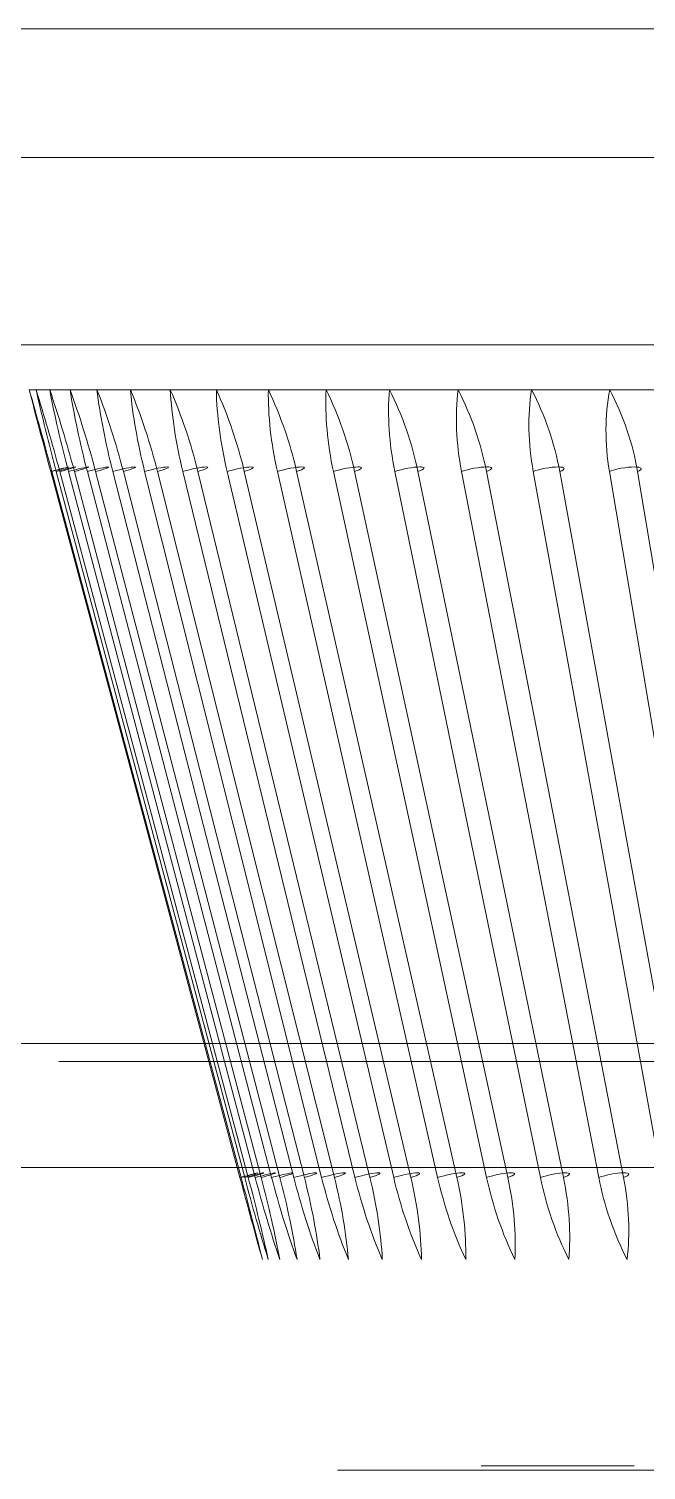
# Model space of a CAD drawing. Header units: inches. Extents: x 3268 to 7018, y 976 to 6708.
# Drawn here: x 5678.373 to 5678.716, y 3497.619 to 3498.419 of the extents above; entities that cross this region are included whole.
import ezdxf

# ---------------------------------------------------------------- set-up
doc = ezdxf.new("R2010")
doc.units = ezdxf.units.IN
doc.header["$MEASUREMENT"] = 0
doc.layers.add('G-IMPT', color=8, linetype='Continuous', lineweight=9)
doc.layers.add('Q-SPCQ', color=91, linetype='Continuous', lineweight=9)

# ---------------------------------------------------------------- blocks, each defined once
blk = doc.blocks.new('Main Locker for Revit - LKR-1_10_autocad_dwg_PRT-007-1-1-9311825-Overall Retail Plan Opt 2')
at = {"layer": 'G-IMPT', "color": 133}
blk.add_line((19.43056, -6.77175), (14.00791, -6.77175), dxfattribs=at)
blk = doc.blocks.new('Main Locker for Revit - LKR-1_10_autocad_dwg_PRT-007-1-1_DEFAULT-9311827-Overall Retail Plan Opt 2')
blk.add_blockref('Main Locker for Revit - LKR-1_10_autocad_dwg_PRT-007-1-1-9311825-Overall Retail Plan Opt 2', (0, 0))
blk = doc.blocks.new('Main Locker for Revit - LKR-1_10_autocad_dwg_ASY-003-9311829-Overall Retail Plan Opt 2')
blk.add_blockref('Main Locker for Revit - LKR-1_10_autocad_dwg_PRT-007-1-1_DEFAULT-9311827-Overall Retail Plan Opt 2', (0, 0))
blk = doc.blocks.new('Main Locker for Revit - LKR-1_10_autocad_dwg_PRT-004-1-9311836-Overall Retail Plan Opt 2')
at = {"layer": 'G-IMPT', "color": 133}
for p, q in [((-1.84127, -6.59634), (35.40473, -6.59634)), ((-1.84127, -6.66775), (35.40473, -6.66775)), ((35.40473, -6.66775), (-1.84127, -6.66775))]:
    blk.add_line(p, q, dxfattribs=at)
blk = doc.blocks.new('Main Locker for Revit - LKR-1_10_autocad_dwg_PRT-004-1$1$ATF-9311840-Overall Retail Plan Opt 2')
blk.add_blockref('Main Locker for Revit - LKR-1_10_autocad_dwg_PRT-004-1-9311836-Overall Retail Plan Opt 2', (0, 0))
blk = doc.blocks.new('Main Locker for Revit - LKR-1_10_autocad_dwg_PRT-012-1-1-V34-Overall Retail Plan Opt 2')
at = {"layer": 'G-IMPT', "color": 133}
for p, q in [((16.13083, -7.22863), (16.61773, -7.22863)), ((16.59907, -7.22863), (16.13083, -7.22863)), ((16.13083, -7.22863), (16.59907, -7.22863)), ((16.13949, -7.22863), (16.61706, -7.22863)), ((16.61706, -7.22863), (16.13949, -7.22863))]:
    blk.add_line(p, q, dxfattribs=at)
blk = doc.blocks.new('Main Locker for Revit - LKR-1_10_autocad_dwg_PRT-012-1-1_DEFAULT-V35-Overall Retail Plan Opt 2')
blk.add_blockref('Main Locker for Revit - LKR-1_10_autocad_dwg_PRT-012-1-1-V34-Overall Retail Plan Opt 2', (0, 0))
blk = doc.blocks.new('Main Locker for Revit - LKR-1_10_autocad_dwg_PRT-012-1-2-V36-Overall Retail Plan Opt 2')
at = {"layer": 'G-IMPT', "color": 133}
for p, q in [((16.13083, -7.22875), (16.61723, -7.22875)), ((16.13083, -7.22875), (16.61656, -7.22875)), ((16.61656, -7.22875), (16.13083, -7.22875)), ((16.59857, -7.22875), (16.13083, -7.22875)), ((16.13083, -7.22875), (16.59857, -7.22875)), ((16.61723, -7.22875), (16.17652, -7.22875)), ((16.17652, -7.22875), (16.61723, -7.22875))]:
    blk.add_line(p, q, dxfattribs=at)
blk = doc.blocks.new('Main Locker for Revit - LKR-1_10_autocad_dwg_PRT-012-1-2$1$ATF-V38-Overall Retail Plan Opt 2')
blk.add_blockref('Main Locker for Revit - LKR-1_10_autocad_dwg_PRT-012-1-2-V36-Overall Retail Plan Opt 2', (0, 0))
blk = doc.blocks.new('Main Locker for Revit - LKR-1_10_autocad_dwg_PRT-012-1-3-9311879-Overall Retail Plan Opt 2')
at = {"layer": 'G-IMPT', "color": 133}
for p, q in [((16.13083, -7.22875), (16.61723, -7.22875)), ((16.13083, -7.22875), (16.61656, -7.22875)), ((16.61656, -7.22875), (16.13083, -7.22875)), ((16.59857, -7.22875), (16.13083, -7.22875)), ((16.13083, -7.22875), (16.59857, -7.22875)), ((16.61723, -7.22875), (16.17652, -7.22875)), ((16.17652, -7.22875), (16.61723, -7.22875))]:
    blk.add_line(p, q, dxfattribs=at)
blk = doc.blocks.new('Main Locker for Revit - LKR-1_10_autocad_dwg_PRT-012-1-3_DEFAULT-9311880-Overall Retail Plan Opt 2')
blk.add_blockref('Main Locker for Revit - LKR-1_10_autocad_dwg_PRT-012-1-3-9311879-Overall Retail Plan Opt 2', (0, 0))
blk = doc.blocks.new('Main Locker for Revit - LKR-1_10_autocad_dwg_7803S-BLK_7803S-BLK-9311896-Overall Retail Plan Opt 2')
at = {"layer": 'G-IMPT', "color": 133}
for p, q in [((15.85849, -6.79675), (15.85471, -6.79675)), ((15.85471, -6.79675), (15.85471, -6.79675)), ((15.85471, -6.79675), (15.85849, -6.79675)), ((15.86603, -6.79675), (15.85849, -6.79675)), ((15.85849, -6.79675), (15.86603, -6.79675)), ((15.87731, -6.79675), (15.86603, -6.79675)), ((15.86603, -6.79675), (15.87731, -6.79675)), ((15.89226, -6.79675), (15.87731, -6.79675)), ((15.87731, -6.79675), (15.89226, -6.79675)), ((15.91084, -6.79675), (15.89226, -6.79675)), ((15.89226, -6.79675), (15.91084, -6.79675)), ((15.93294, -6.79675), (15.91084, -6.79675)), ((15.91084, -6.79675), (15.93294, -6.79675)), ((15.95849, -6.79675), (15.93294, -6.79675)), ((15.93294, -6.79675), (15.95849, -6.79675)), ((15.98736, -6.79675), (15.95849, -6.79675)), ((15.95849, -6.79675), (15.98736, -6.79675)), ((16.01944, -6.79675), (15.98736, -6.79675)), ((15.98736, -6.79675), (16.01944, -6.79675)), ((16.05457, -6.79675), (16.01944, -6.79675)), ((16.01944, -6.79675), (16.05457, -6.79675)), ((16.09261, -6.79675), (16.05457, -6.79675)), ((16.05457, -6.79675), (16.09261, -6.79675)), ((16.13339, -6.79675), (16.09261, -6.79675)), ((16.09261, -6.79675), (16.13339, -6.79675)), ((16.17673, -6.79675), (16.13339, -6.79675)), ((16.13339, -6.79675), (16.17673, -6.79675)), ((16.22244, -6.79675), (16.17673, -6.79675)), ((16.17673, -6.79675), (16.22244, -6.79675)), ((16.10543, -7.39425), (16.11665, -7.39425)), ((16.12146, -7.39425), (16.11024, -7.39425)), ((16.12466, -7.39425), (16.132, -7.39425)), ((16.14389, -7.39425), (16.12466, -7.39425)), ((16.132, -7.39425), (16.15511, -7.39425)), ((16.15511, -7.39425), (16.14389, -7.39425)), ((16.71923, -7.39675), (16.0257, -7.39675)), ((16.0257, -7.39675), (16.71923, -7.39675)), ((16.10543, -7.39675), (16.11665, -7.39675)), ((16.12146, -7.39675), (16.11024, -7.39675)), ((16.14389, -7.39675), (16.12466, -7.39675)), ((16.12466, -7.39675), (16.132, -7.39675)), ((16.132, -7.39675), (16.15511, -7.39675)), ((16.15511, -7.39675), (16.14389, -7.39675))]:
    blk.add_line(p, q, dxfattribs=at)
at = {"layer": 'G-IMPT', "color": 133, "flags": 128}
for points in [[(15.9716, -7.23422), (15.9191, -7.03821), (15.86661, -6.8422)], [(15.86661, -6.8422), (15.9191, -7.03821), (15.9716, -7.23422)], [(15.97226, -7.23422), (15.91977, -7.03821), (15.86727, -6.8422)], [(15.86727, -6.8422), (15.91977, -7.03821), (15.97226, -7.23422)], [(15.97421, -7.23422), (15.92194, -7.03821), (15.86968, -6.8422)], [(15.86968, -6.8422), (15.92194, -7.03821), (15.97421, -7.23422)], [(15.97619, -7.23422), (15.92392, -7.03821), (15.87166, -6.8422)], [(15.87166, -6.8422), (15.92392, -7.03821), (15.97619, -7.23422)], [(15.98008, -7.23422), (15.92827, -7.03821), (15.87646, -6.8422)], [(15.87646, -6.8422), (15.92827, -7.03821), (15.98008, -7.23422)], [(15.98337, -7.23422), (15.93156, -7.03821), (15.87975, -6.8422)], [(15.87975, -6.8422), (15.93156, -7.03821), (15.98337, -7.23422)], [(15.98917, -7.23422), (15.93805, -7.03821), (15.88692, -6.8422)], [(15.88692, -6.8422), (15.93805, -7.03821), (15.98917, -7.23422)], [(15.99376, -7.23422), (15.94264, -7.03821), (15.89151, -6.8422)], [(15.89151, -6.8422), (15.94264, -7.03821), (15.99376, -7.23422)], [(16.00146, -7.23422), (15.95125, -7.03821), (15.90103, -6.8422)], [(15.90103, -6.8422), (15.95125, -7.03821), (16.00146, -7.23422)], [(16.00733, -7.23422), (15.95711, -7.03821), (15.9069, -6.8422)], [(15.9069, -6.8422), (15.95711, -7.03821), (16.00733, -7.23422)], [(16.01689, -7.23422), (15.9678, -7.03821), (15.91872, -6.8422)], [(15.91872, -6.8422), (15.9678, -7.03821), (16.01689, -7.23422)], [(16.02401, -7.23422), (15.97492, -7.03821), (15.92583, -6.8422)], [(15.92583, -6.8422), (15.97492, -7.03821), (16.02401, -7.23422)], [(16.03539, -7.23422), (15.98765, -7.03821), (15.9399, -6.8422)], [(15.9399, -6.8422), (15.98765, -7.03821), (16.03539, -7.23422)], [(16.04373, -7.23422), (15.99598, -7.03821), (15.94824, -6.8422)], [(15.94824, -6.8422), (15.99598, -7.03821), (16.04373, -7.23422)], [(16.05688, -7.23422), (16.01069, -7.03821), (15.96449, -6.8422)], [(15.96449, -6.8422), (16.01069, -7.03821), (16.05688, -7.23422)], [(16.0664, -7.23422), (16.02021, -7.03821), (15.97401, -6.8422)], [(15.97401, -6.8422), (16.02021, -7.03821), (16.0664, -7.23422)], [(16.08127, -7.23422), (16.03683, -7.03821), (15.99239, -6.8422)], [(15.99239, -6.8422), (16.03683, -7.03821), (16.08127, -7.23422)], [(16.09193, -7.23422), (16.04749, -7.03821), (16.00305, -6.8422)], [(16.00305, -6.8422), (16.04749, -7.03821), (16.09193, -7.23422)], [(16.10845, -7.23422), (16.06595, -7.03821), (16.02346, -6.8422)], [(16.02346, -6.8422), (16.06595, -7.03821), (16.10845, -7.23422)], [(16.1202, -7.23422), (16.07771, -7.03821), (16.03521, -6.8422)], [(16.03521, -6.8422), (16.07771, -7.03821), (16.1202, -7.23422)], [(16.13829, -7.23422), (16.09793, -7.03821), (16.05757, -6.8422)], [(16.05757, -6.8422), (16.09793, -7.03821), (16.13829, -7.23422)], [(16.15109, -7.23422), (16.11073, -7.03821), (16.07037, -6.8422)], [(16.07037, -6.8422), (16.11073, -7.03821), (16.15109, -7.23422)], [(16.17068, -7.23422), (16.13263, -7.03821), (16.09458, -6.8422)], [(16.09458, -6.8422), (16.13263, -7.03821), (16.17068, -7.23422)], [(16.18447, -7.23422), (16.14642, -7.03821), (16.10837, -6.8422)], [(16.10837, -6.8422), (16.14642, -7.03821), (16.18447, -7.23422)], [(16.20547, -7.23422), (16.16989, -7.03821), (16.13432, -6.8422)], [(16.13432, -6.8422), (16.16989, -7.03821), (16.20547, -7.23422)], [(16.22018, -7.23422), (16.18461, -7.03821), (16.14903, -6.8422)], [(16.14903, -6.8422), (16.18461, -7.03821), (16.22018, -7.23422)], [(16.2425, -7.23422), (16.20956, -7.03821), (16.17661, -6.8422)], [(16.17661, -6.8422), (16.20956, -7.03821), (16.2425, -7.23422)], [(16.25808, -7.23422), (16.22513, -7.03821), (16.19219, -6.8422)], [(16.19219, -6.8422), (16.22513, -7.03821), (16.25808, -7.23422)], [(16.14712, -7.39675), (16.11892, -7.39675), (16.10543, -7.39675)], [(16.11024, -7.39675), (16.12287, -7.39675), (16.14745, -7.39675)], [(16.11665, -7.39675), (16.12029, -7.39675), (16.12644, -7.39675)], [(16.1476, -7.39675), (16.13125, -7.39675), (16.12146, -7.39675)], [(16.12644, -7.39675), (16.13628, -7.39675), (16.14732, -7.39675)], [(16.17915, -7.39675), (16.16554, -7.39675), (16.14069, -7.39675)], [(16.14069, -7.39675), (16.16061, -7.39675), (16.17274, -7.39675)], [(16.19037, -7.39675), (16.1773, -7.39675), (16.14712, -7.39675)], [(16.14732, -7.39675), (16.16878, -7.39675), (16.17915, -7.39675)], [(16.14745, -7.39675), (16.17239, -7.39675), (16.18396, -7.39675)], [(16.17274, -7.39675), (16.16414, -7.39675), (16.1476, -7.39675)], [(16.18396, -7.39675), (16.18014, -7.39675), (16.16936, -7.39675)], [(16.16936, -7.39675), (16.17682, -7.39675), (16.18291, -7.39675)], [(16.18291, -7.39675), (16.1885, -7.39675), (16.19037, -7.39675)]]:
    blk.add_lwpolyline(points, dxfattribs=at)
at = {"layer": 'G-IMPT', "color": 133}
for centre, major_axis, ratio, start_param, end_param in [((15.86688, -6.84221), (0.00966, 0.00259), 0.008557, 0.031943, 1.597077), ((15.86688, -6.84221), (0.00966, 0.00259), 0.008557, 0.031943, 1.597077), ((15.86688, -6.84221), (0.00966, 0.00259), 0.008557, 4.749996, 6.283185), ((15.86688, -6.84221), (0.00966, 0.00259), 0.008557, 4.749996, 6.283185), ((15.87061, -6.84221), (0.00966, 0.00258), 0.025635, 0.095849, 1.660982), ((15.87061, -6.84221), (0.00966, 0.00258), 0.025635, 0.095849, 1.660982), ((15.87061, -6.84221), (0.00966, 0.00258), 0.025635, 4.813901, 6.283185), ((15.87061, -6.84221), (0.00966, 0.00258), 0.025635, 4.813901, 6.283185), ((15.87805, -6.84221), (0.00967, 0.00256), 0.0426, 0.15981, 1.724943), ((15.87805, -6.84221), (0.00967, 0.00256), 0.0426, 0.15981, 1.724943), ((15.87805, -6.84221), (0.00967, 0.00256), 0.0426, 4.877862, 6.283185), ((15.87805, -6.84221), (0.00967, 0.00256), 0.0426, 4.877862, 6.283185), ((15.88917, -6.84221), (0.00968, 0.00252), 0.059379, 0.223863, 1.788996), ((15.88917, -6.84221), (0.00968, 0.00252), 0.059379, 0.223863, 1.788996), ((15.88917, -6.84221), (0.00968, 0.00252), 0.059379, 4.941915, 6.283185), ((15.88917, -6.84221), (0.00968, 0.00252), 0.059379, 4.941915, 6.283185), ((15.90391, -6.84221), (0.00969, 0.00248), 0.075899, 0.288044, 1.853177), ((15.90391, -6.84221), (0.00969, 0.00248), 0.075899, 0.288044, 1.853177), ((15.90391, -6.84221), (0.00969, 0.00248), 0.075899, 5.006096, 6.571229), ((15.90391, -6.84221), (0.00969, 0.00248), 0.075899, 5.006096, 6.571229), ((15.92222, -6.84221), (0.0097, 0.00243), 0.092086, 0.352385, 1.917518), ((15.92222, -6.84221), (0.0097, 0.00243), 0.092086, 0.352385, 1.917518), ((15.92222, -6.84221), (0.0097, 0.00243), 0.092086, 5.070437, 6.63557), ((15.92222, -6.84221), (0.0097, 0.00243), 0.092086, 5.070437, 6.63557), ((15.94402, -6.84221), (0.00972, 0.00237), 0.107871, 0.416917, 1.98205), ((15.94402, -6.84221), (0.00972, 0.00237), 0.107871, 0.416917, 1.98205), ((15.94402, -6.84221), (0.00972, 0.00237), 0.107871, 5.134969, 6.700102), ((15.94402, -6.84221), (0.00972, 0.00237), 0.107871, 5.134969, 6.700102), ((15.9692, -6.84221), (0.00973, 0.00229), 0.123184, 0.481668, 2.046801), ((15.9692, -6.84221), (0.00973, 0.00229), 0.123184, 0.481668, 2.046801), ((15.9692, -6.84221), (0.00973, 0.00229), 0.123184, 5.19972, 6.764853), ((15.9692, -6.84221), (0.00973, 0.00229), 0.123184, 5.19972, 6.764853), ((15.99767, -6.84221), (0.00975, 0.00221), 0.137959, 0.546663, 2.111797), ((15.99767, -6.84221), (0.00975, 0.00221), 0.137959, 0.546663, 2.111797), ((15.99767, -6.84221), (0.00975, 0.00221), 0.137959, 5.264716, 6.829849), ((15.99767, -6.84221), (0.00975, 0.00221), 0.137959, 5.264716, 6.829849), ((16.02929, -6.84221), (0.00977, 0.00212), 0.15213, 0.611924, 2.177057), ((16.02929, -6.84221), (0.00977, 0.00212), 0.15213, 0.611924, 2.177057), ((16.02929, -6.84221), (0.00977, 0.00212), 0.15213, 5.329976, 6.112542), ((16.02929, -6.84221), (0.00977, 0.00212), 0.15213, 5.329976, 6.112542), ((16.02929, -6.84221), (0.00977, 0.00212), 0.15213, 0, 0.611924), ((16.02929, -6.84221), (0.00977, 0.00212), 0.15213, 0, 0.611924), ((16.06393, -6.84221), (0.00979, 0.00202), 0.165636, 0.677466, 2.242599), ((16.06393, -6.84221), (0.00979, 0.00202), 0.165636, 0.677466, 2.242599), ((16.06393, -6.84221), (0.00979, 0.00202), 0.165636, 5.395518, 6.178084), ((16.06393, -6.84221), (0.00979, 0.00202), 0.165636, 5.395518, 6.178084), ((16.06393, -6.84221), (0.00979, 0.00202), 0.165636, 0, 0.677466), ((16.06393, -6.84221), (0.00979, 0.00202), 0.165636, 0, 0.677466), ((16.10143, -6.84221), (0.00982, 0.00191), 0.178418, 0.743302, 2.308435), ((16.10143, -6.84221), (0.00982, 0.00191), 0.178418, 0.743302, 2.308435), ((16.10143, -6.84221), (0.00982, 0.00191), 0.178418, 5.461354, 6.24392), ((16.10143, -6.84221), (0.00982, 0.00191), 0.178418, 5.461354, 6.24392), ((16.10143, -6.84221), (0.00982, 0.00191), 0.178418, 0, 0.743302), ((16.10143, -6.84221), (0.00982, 0.00191), 0.178418, 0, 0.743302), ((16.14164, -6.84221), (0.00984, 0.00179), 0.190419, 0.809439, 2.374572), ((16.14164, -6.84221), (0.00984, 0.00179), 0.190419, 0.809439, 2.374572), ((16.14164, -6.84221), (0.00984, 0.00179), 0.190419, 0.026872, 0.809439), ((16.14164, -6.84221), (0.00984, 0.00179), 0.190419, 0.026872, 0.809439), ((16.14164, -6.84221), (0.00984, 0.00179), 0.190419, 5.527491, 6.283185), ((16.14164, -6.84221), (0.00984, 0.00179), 0.190419, 5.527491, 6.283185), ((16.18437, -6.84221), (0.00986, 0.00166), 0.201588, 0.875879, 2.441012), ((16.18437, -6.84221), (0.00986, 0.00166), 0.201588, 0.875879, 2.441012), ((16.18437, -6.84221), (0.00986, 0.00166), 0.201588, 0.093312, 0.875879), ((16.18437, -6.84221), (0.00986, 0.00166), 0.201588, 0.093312, 0.875879), ((16.18437, -6.84221), (0.00986, 0.00166), 0.201588, 5.593931, 6.283185), ((16.18437, -6.84221), (0.00986, 0.00166), 0.201588, 5.593931, 6.283185), ((15.97187, -7.23424), (0.00966, 0.00259), 0.008557, 0.031943, 1.596281), ((15.97187, -7.23424), (0.00966, 0.00259), 0.008557, 0.031943, 1.596281), ((15.97187, -7.23424), (0.00966, 0.00259), 0.008557, 4.750791, 6.283185), ((15.97187, -7.23424), (0.00966, 0.00259), 0.008557, 4.750791, 6.283185), ((15.97514, -7.23424), (0.00966, 0.00258), 0.025635, 0.095849, 1.660186), ((15.97514, -7.23424), (0.00966, 0.00258), 0.025635, 0.095849, 1.660186), ((15.97514, -7.23424), (0.00966, 0.00258), 0.025635, 4.814696, 6.283185), ((15.97514, -7.23424), (0.00966, 0.00258), 0.025635, 4.814696, 6.283185), ((15.98166, -7.23424), (0.00967, 0.00256), 0.0426, 0.15981, 1.724148), ((15.98166, -7.23424), (0.00967, 0.00256), 0.0426, 0.15981, 1.724148), ((15.98166, -7.23424), (0.00967, 0.00256), 0.0426, 4.878658, 6.283185), ((15.98166, -7.23424), (0.00967, 0.00256), 0.0426, 4.878658, 6.283185), ((15.99141, -7.23424), (0.00968, 0.00252), 0.059379, 0.223863, 1.788201), ((15.99141, -7.23424), (0.00968, 0.00252), 0.059379, 0.223863, 1.788201), ((15.99141, -7.23424), (0.00968, 0.00252), 0.059379, 4.942711, 6.283185), ((15.99141, -7.23424), (0.00968, 0.00252), 0.059379, 4.942711, 6.283185), ((16.00434, -7.23424), (0.00969, 0.00248), 0.075899, 0.288044, 1.852381), ((16.00434, -7.23424), (0.00969, 0.00248), 0.075899, 0.288044, 1.852381), ((16.00434, -7.23424), (0.00969, 0.00248), 0.075899, 5.006892, 6.571229), ((16.00434, -7.23424), (0.00969, 0.00248), 0.075899, 5.006892, 6.571229), ((16.02039, -7.23424), (0.0097, 0.00243), 0.092086, 0.352385, 1.916722), ((16.02039, -7.23424), (0.0097, 0.00243), 0.092086, 0.352385, 1.916722), ((16.02039, -7.23424), (0.0097, 0.00243), 0.092086, 5.071232, 6.63557), ((16.02039, -7.23424), (0.0097, 0.00243), 0.092086, 5.071232, 6.63557), ((16.0395, -7.23424), (0.00972, 0.00237), 0.107871, 0.416917, 1.981254), ((16.0395, -7.23424), (0.00972, 0.00237), 0.107871, 0.416917, 1.981254), ((16.0395, -7.23424), (0.00972, 0.00237), 0.107871, 5.135764, 6.700102), ((16.0395, -7.23424), (0.00972, 0.00237), 0.107871, 5.135764, 6.700102), ((16.06159, -7.23424), (0.00973, 0.00229), 0.123184, 0.481668, 2.046006), ((16.06159, -7.23424), (0.00973, 0.00229), 0.123184, 0.481668, 2.046006), ((16.06159, -7.23424), (0.00973, 0.00229), 0.123184, 5.200516, 6.764853), ((16.06159, -7.23424), (0.00973, 0.00229), 0.123184, 5.200516, 6.764853), ((16.08655, -7.23424), (0.00975, 0.00221), 0.137959, 0.546663, 2.111001), ((16.08655, -7.23424), (0.00975, 0.00221), 0.137959, 0.546663, 2.111001), ((16.08655, -7.23424), (0.00975, 0.00221), 0.137959, 5.265511, 6.829849), ((16.08655, -7.23424), (0.00975, 0.00221), 0.137959, 5.265511, 6.829849), ((16.11427, -7.23424), (0.00977, 0.00212), 0.15213, 0.611924, 2.176261), ((16.11427, -7.23424), (0.00977, 0.00212), 0.15213, 0.611924, 2.176261), ((16.11427, -7.23424), (0.00977, 0.00212), 0.15213, 5.330771, 6.11294), ((16.11427, -7.23424), (0.00977, 0.00212), 0.15213, 5.330771, 6.11294), ((16.11427, -7.23424), (0.00977, 0.00212), 0.15213, 0, 0.611924), ((16.11427, -7.23424), (0.00977, 0.00212), 0.15213, 0, 0.611924), ((16.14464, -7.23424), (0.00979, 0.00202), 0.165636, 0.677466, 2.241803), ((16.14464, -7.23424), (0.00979, 0.00202), 0.165636, 0.677466, 2.241803), ((16.14464, -7.23424), (0.00979, 0.00202), 0.165636, 5.396313, 6.178482), ((16.14464, -7.23424), (0.00979, 0.00202), 0.165636, 5.396313, 6.178482), ((16.14464, -7.23424), (0.00979, 0.00202), 0.165636, 0, 0.677466), ((16.14464, -7.23424), (0.00979, 0.00202), 0.165636, 0, 0.677466), ((16.17753, -7.23424), (0.00982, 0.00191), 0.178418, 0.743302, 2.307639), ((16.17753, -7.23424), (0.00982, 0.00191), 0.178418, 0.743302, 2.307639), ((16.17753, -7.23424), (0.00982, 0.00191), 0.178418, 5.462149, 6.244318), ((16.17753, -7.23424), (0.00982, 0.00191), 0.178418, 5.462149, 6.244318), ((16.17753, -7.23424), (0.00982, 0.00191), 0.178418, 0, 0.743302), ((16.17753, -7.23424), (0.00982, 0.00191), 0.178418, 0, 0.743302)]:
    blk.add_ellipse(centre, major_axis=major_axis, ratio=ratio, start_param=start_param, end_param=end_param, dxfattribs=at)
for points in [[(15.86661, -6.8422), (15.86451, -6.83437), (15.86037, -6.81879), (15.85652, -6.8039), (15.85471, -6.79675)], [(15.86727, -6.8422), (15.86517, -6.83437), (15.86092, -6.81879), (15.85673, -6.8039), (15.85471, -6.79675)], [(15.85471, -6.79675), (15.85652, -6.8039), (15.86037, -6.81879), (15.86451, -6.83437), (15.86661, -6.8422)], [(15.85471, -6.79675), (15.85673, -6.8039), (15.86092, -6.81879), (15.86517, -6.83437), (15.86727, -6.8422)], [(15.86968, -6.8422), (15.86759, -6.83437), (15.86358, -6.81879), (15.86007, -6.8039), (15.85849, -6.79675)], [(15.87166, -6.8422), (15.86957, -6.83437), (15.86522, -6.81879), (15.86072, -6.8039), (15.85849, -6.79675)], [(15.85849, -6.79675), (15.86007, -6.8039), (15.86358, -6.81879), (15.86759, -6.83437), (15.86968, -6.8422)], [(15.85849, -6.79675), (15.86072, -6.8039), (15.86522, -6.81879), (15.86957, -6.83437), (15.87166, -6.8422)], [(15.87646, -6.8422), (15.87439, -6.83437), (15.87053, -6.81879), (15.86738, -6.8039), (15.86603, -6.79675)], [(15.87975, -6.8422), (15.87768, -6.83437), (15.87326, -6.81879), (15.86847, -6.8039), (15.86603, -6.79675)], [(15.86603, -6.79675), (15.86738, -6.8039), (15.87053, -6.81879), (15.87439, -6.83437), (15.87646, -6.8422)], [(15.86603, -6.79675), (15.86847, -6.8039), (15.87326, -6.81879), (15.87768, -6.83437), (15.87975, -6.8422)], [(15.88692, -6.8422), (15.88488, -6.83437), (15.88119, -6.81879), (15.87842, -6.8039), (15.87731, -6.79675)], [(15.89151, -6.8422), (15.88947, -6.83437), (15.885, -6.81879), (15.87993, -6.8039), (15.87731, -6.79675)], [(15.87731, -6.79675), (15.87842, -6.8039), (15.88119, -6.81879), (15.88488, -6.83437), (15.88692, -6.8422)], [(15.87731, -6.79675), (15.87993, -6.8039), (15.885, -6.81879), (15.88947, -6.83437), (15.89151, -6.8422)], [(15.90103, -6.8422), (15.89903, -6.83437), (15.89551, -6.81879), (15.89313, -6.8039), (15.89226, -6.79675)], [(15.9069, -6.8422), (15.90489, -6.83437), (15.90038, -6.81879), (15.89506, -6.8039), (15.89226, -6.79675)], [(15.89226, -6.79675), (15.89313, -6.8039), (15.89551, -6.81879), (15.89903, -6.83437), (15.90103, -6.8422)], [(15.89226, -6.79675), (15.89506, -6.8039), (15.90038, -6.81879), (15.90489, -6.83437), (15.9069, -6.8422)], [(15.91872, -6.8422), (15.91676, -6.83437), (15.91344, -6.81879), (15.91146, -6.8039), (15.91084, -6.79675)], [(15.92583, -6.8422), (15.92387, -6.83437), (15.91934, -6.81879), (15.9138, -6.8039), (15.91084, -6.79675)], [(15.91084, -6.79675), (15.91146, -6.8039), (15.91344, -6.81879), (15.91676, -6.83437), (15.91872, -6.8422)], [(15.91084, -6.79675), (15.9138, -6.8039), (15.91934, -6.81879), (15.92387, -6.83437), (15.92583, -6.8422)], [(15.9399, -6.8422), (15.938, -6.83437), (15.93489, -6.81879), (15.93331, -6.8039), (15.93294, -6.79675)], [(15.94824, -6.8422), (15.94633, -6.83437), (15.94181, -6.81879), (15.93606, -6.8039), (15.93294, -6.79675)], [(15.93294, -6.79675), (15.93331, -6.8039), (15.93489, -6.81879), (15.938, -6.83437), (15.9399, -6.8422)], [(15.93294, -6.79675), (15.93606, -6.8039), (15.94181, -6.81879), (15.94633, -6.83437), (15.94824, -6.8422)], [(15.96449, -6.8422), (15.96265, -6.83437), (15.95977, -6.81879), (15.95861, -6.8039), (15.95849, -6.79675)], [(15.97401, -6.8422), (15.97216, -6.83437), (15.96767, -6.81879), (15.96175, -6.8039), (15.95849, -6.79675)], [(15.95849, -6.79675), (15.95861, -6.8039), (15.95977, -6.81879), (15.96265, -6.83437), (15.96449, -6.8422)], [(15.95849, -6.79675), (15.96175, -6.8039), (15.96767, -6.81879), (15.97216, -6.83437), (15.97401, -6.8422)], [(15.99239, -6.8422), (15.99061, -6.83437), (15.98797, -6.81879), (15.98723, -6.8039), (15.98736, -6.79675)], [(15.98736, -6.79675), (15.98723, -6.8039), (15.98797, -6.81879), (15.99061, -6.83437), (15.99239, -6.8422)], [(16.00305, -6.8422), (16.00127, -6.83437), (15.99681, -6.81879), (15.99074, -6.8039), (15.98736, -6.79675)], [(15.98736, -6.79675), (15.99074, -6.8039), (15.99681, -6.81879), (16.00127, -6.83437), (16.00305, -6.8422)], [(16.02346, -6.8422), (16.02176, -6.83437), (16.01937, -6.81879), (16.01905, -6.8039), (16.01944, -6.79675)], [(16.01944, -6.79675), (16.01905, -6.8039), (16.01937, -6.81879), (16.02176, -6.83437), (16.02346, -6.8422)], [(16.03521, -6.8422), (16.03351, -6.83437), (16.02912, -6.81879), (16.02292, -6.8039), (16.01944, -6.79675)], [(16.01944, -6.79675), (16.02292, -6.8039), (16.02912, -6.81879), (16.03351, -6.83437), (16.03521, -6.8422)], [(16.05757, -6.8422), (16.05596, -6.83437), (16.05382, -6.81879), (16.05393, -6.8039), (16.05457, -6.79675)], [(16.05457, -6.79675), (16.05393, -6.8039), (16.05382, -6.81879), (16.05596, -6.83437), (16.05757, -6.8422)], [(16.07037, -6.8422), (16.06875, -6.83437), (16.06445, -6.81879), (16.05815, -6.8039), (16.05457, -6.79675)], [(16.05457, -6.79675), (16.05815, -6.8039), (16.06445, -6.81879), (16.06875, -6.83437), (16.07037, -6.8422)], [(16.09458, -6.8422), (16.09306, -6.83437), (16.09119, -6.81879), (16.09172, -6.8039), (16.09261, -6.79675)], [(16.09261, -6.79675), (16.09172, -6.8039), (16.09119, -6.81879), (16.09306, -6.83437), (16.09458, -6.8422)], [(16.10837, -6.8422), (16.10684, -6.83437), (16.10263, -6.81879), (16.09627, -6.8039), (16.09261, -6.79675)], [(16.09261, -6.79675), (16.09627, -6.8039), (16.10263, -6.81879), (16.10684, -6.83437), (16.10837, -6.8422)], [(16.13432, -6.8422), (16.1329, -6.83437), (16.13131, -6.81879), (16.13226, -6.8039), (16.13339, -6.79675)], [(16.13339, -6.79675), (16.13226, -6.8039), (16.13131, -6.81879), (16.1329, -6.83437), (16.13432, -6.8422)], [(16.14903, -6.8422), (16.14761, -6.83437), (16.14352, -6.81879), (16.13711, -6.8039), (16.13339, -6.79675)], [(16.13339, -6.79675), (16.13711, -6.8039), (16.14352, -6.81879), (16.14761, -6.83437), (16.14903, -6.8422)], [(16.17661, -6.8422), (16.1753, -6.83437), (16.17399, -6.81879), (16.17536, -6.8039), (16.17673, -6.79675)], [(16.17673, -6.79675), (16.17536, -6.8039), (16.17399, -6.81879), (16.1753, -6.83437), (16.17661, -6.8422)], [(16.19219, -6.8422), (16.19087, -6.83437), (16.18692, -6.81879), (16.1805, -6.8039), (16.17673, -6.79675)], [(16.17673, -6.79675), (16.1805, -6.8039), (16.18692, -6.81879), (16.19087, -6.83437), (16.19219, -6.8422)], [(15.98405, -7.27971), (15.98202, -7.27255), (15.9779, -7.25764), (15.9737, -7.24206), (15.9716, -7.23422)], [(15.9716, -7.23422), (15.9737, -7.24206), (15.9779, -7.25764), (15.98202, -7.27255), (15.98405, -7.27971)], [(15.98405, -7.27971), (15.98224, -7.27255), (15.97845, -7.25764), (15.97436, -7.24206), (15.97226, -7.23422)], [(15.97226, -7.23422), (15.97436, -7.24206), (15.97845, -7.25764), (15.98224, -7.27255), (15.98405, -7.27971)], [(15.98726, -7.27971), (15.98503, -7.27255), (15.9806, -7.25764), (15.9763, -7.24206), (15.97421, -7.23422)], [(15.97421, -7.23422), (15.9763, -7.24206), (15.9806, -7.25764), (15.98503, -7.27255), (15.98726, -7.27971)], [(15.98726, -7.27971), (15.98568, -7.27255), (15.98224, -7.25764), (15.97828, -7.24206), (15.97619, -7.23422)], [(15.97619, -7.23422), (15.97828, -7.24206), (15.98224, -7.25764), (15.98568, -7.27255), (15.98726, -7.27971)], [(15.99368, -7.27971), (15.99124, -7.27255), (15.98652, -7.25764), (15.98215, -7.24206), (15.98008, -7.23422)], [(15.98008, -7.23422), (15.98215, -7.24206), (15.98652, -7.25764), (15.99124, -7.27255), (15.99368, -7.27971)], [(15.99368, -7.27971), (15.99233, -7.27255), (15.98925, -7.25764), (15.98544, -7.24206), (15.98337, -7.23422)], [(15.98337, -7.23422), (15.98544, -7.24206), (15.98925, -7.25764), (15.99233, -7.27255), (15.99368, -7.27971)], [(16.00326, -7.27971), (16.00064, -7.27255), (15.99565, -7.25764), (15.99122, -7.24206), (15.98917, -7.23422)], [(15.98917, -7.23422), (15.99122, -7.24206), (15.99565, -7.25764), (16.00064, -7.27255), (16.00326, -7.27971)], [(16.00326, -7.27971), (16.00215, -7.27255), (15.99945, -7.25764), (15.9958, -7.24206), (15.99376, -7.23422)], [(15.99376, -7.23422), (15.9958, -7.24206), (15.99945, -7.25764), (16.00215, -7.27255), (16.00326, -7.27971)], [(16.01598, -7.27971), (16.01319, -7.27255), (16.00794, -7.25764), (16.00347, -7.24206), (16.00146, -7.23422)], [(16.00146, -7.23422), (16.00347, -7.24206), (16.00794, -7.25764), (16.01319, -7.27255), (16.01598, -7.27971)], [(16.01598, -7.27971), (16.01512, -7.27255), (16.0128, -7.25764), (16.00934, -7.24206), (16.00733, -7.23422)], [(16.00733, -7.23422), (16.00934, -7.24206), (16.0128, -7.25764), (16.01512, -7.27255), (16.01598, -7.27971)], [(16.03178, -7.27971), (16.02881, -7.27255), (16.02334, -7.25764), (16.01885, -7.24206), (16.01689, -7.23422)], [(16.01689, -7.23422), (16.01885, -7.24206), (16.02334, -7.25764), (16.02881, -7.27255), (16.03178, -7.27971)], [(16.03178, -7.27971), (16.03116, -7.27255), (16.02924, -7.25764), (16.02597, -7.24206), (16.02401, -7.23422)], [(16.02401, -7.23422), (16.02597, -7.24206), (16.02924, -7.25764), (16.03116, -7.27255), (16.03178, -7.27971)], [(16.05058, -7.27971), (16.04746, -7.27255), (16.04178, -7.25764), (16.0373, -7.24206), (16.03539, -7.23422)], [(16.03539, -7.23422), (16.0373, -7.24206), (16.04178, -7.25764), (16.04746, -7.27255), (16.05058, -7.27971)], [(16.05058, -7.27971), (16.05021, -7.27255), (16.0487, -7.25764), (16.04564, -7.24206), (16.04373, -7.23422)], [(16.04373, -7.23422), (16.04564, -7.24206), (16.0487, -7.25764), (16.05021, -7.27255), (16.05058, -7.27971)], [(16.0723, -7.27971), (16.06905, -7.27255), (16.06319, -7.25764), (16.05873, -7.24206), (16.05688, -7.23422)], [(16.05688, -7.23422), (16.05873, -7.24206), (16.06319, -7.25764), (16.06905, -7.27255), (16.0723, -7.27971)], [(16.0723, -7.27971), (16.07218, -7.27255), (16.07109, -7.25764), (16.06825, -7.24206), (16.0664, -7.23422)], [(16.0664, -7.23422), (16.06825, -7.24206), (16.07109, -7.25764), (16.07218, -7.27255), (16.0723, -7.27971)], [(16.09686, -7.27971), (16.09348, -7.27255), (16.08746, -7.25764), (16.08304, -7.24206), (16.08127, -7.23422)], [(16.08127, -7.23422), (16.08304, -7.24206), (16.08746, -7.25764), (16.09348, -7.27255), (16.09686, -7.27971)], [(16.09686, -7.27971), (16.09699, -7.27255), (16.09631, -7.25764), (16.09371, -7.24206), (16.09193, -7.23422)], [(16.09193, -7.23422), (16.09371, -7.24206), (16.09631, -7.25764), (16.09699, -7.27255), (16.09686, -7.27971)], [(16.12413, -7.27971), (16.12064, -7.27255), (16.1145, -7.25764), (16.11014, -7.24206), (16.10845, -7.23422)], [(16.10845, -7.23422), (16.11014, -7.24206), (16.1145, -7.25764), (16.12064, -7.27255), (16.12413, -7.27971)], [(16.12413, -7.27971), (16.12451, -7.27255), (16.12426, -7.25764), (16.1219, -7.24206), (16.1202, -7.23422)], [(16.1202, -7.23422), (16.1219, -7.24206), (16.12426, -7.25764), (16.12451, -7.27255), (16.12413, -7.27971)], [(16.15401, -7.27971), (16.15043, -7.27255), (16.14418, -7.25764), (16.13991, -7.24206), (16.13829, -7.23422)], [(16.13829, -7.23422), (16.13991, -7.24206), (16.14418, -7.25764), (16.15043, -7.27255), (16.15401, -7.27971)], [(16.15401, -7.27971), (16.15464, -7.27255), (16.15481, -7.25764), (16.15271, -7.24206), (16.15109, -7.23422)], [(16.15109, -7.23422), (16.15271, -7.24206), (16.15481, -7.25764), (16.15464, -7.27255), (16.15401, -7.27971)], [(16.18635, -7.27971), (16.1827, -7.27255), (16.17638, -7.25764), (16.1722, -7.24206), (16.17068, -7.23422)], [(16.17068, -7.23422), (16.1722, -7.24206), (16.17638, -7.25764), (16.1827, -7.27255), (16.18635, -7.27971)], [(16.18635, -7.27971), (16.18723, -7.27255), (16.18782, -7.25764), (16.18599, -7.24206), (16.18447, -7.23422)], [(16.18447, -7.23422), (16.18599, -7.24206), (16.18782, -7.25764), (16.18723, -7.27255), (16.18635, -7.27971)]]:
    blk.add_open_spline(points, degree=3, dxfattribs=at)
for points, knots in [([(16.14712, -7.39425), (16.14579, -7.39425), (16.14316, -7.39425), (16.13929, -7.39425), (16.13561, -7.39425), (16.13207, -7.39425), (16.12874, -7.39425), (16.12556, -7.39425), (16.12254, -7.39425), (16.11971, -7.39425), (16.11707, -7.39425), (16.11469, -7.39425), (16.11253, -7.39425), (16.11062, -7.39425), (16.10894, -7.39425), (16.10753, -7.39425), (16.1063, -7.39425), (16.10573, -7.39425), (16.10543, -7.39425)], [0, 0, 0, 0, 0.0655377, 0.1289564, 0.1903671, 0.2499655, 0.3085688, 0.3664152, 0.4245564, 0.4831811, 0.5422514, 0.6017443, 0.6625077, 0.7244996, 0.7891389, 0.856354, 0.9262991, 1, 1, 1, 1]), ([(16.11024, -7.39425), (16.11054, -7.39425), (16.11114, -7.39425), (16.11238, -7.39425), (16.11373, -7.39425), (16.11535, -7.39425), (16.11712, -7.39425), (16.11914, -7.39425), (16.12133, -7.39425), (16.12375, -7.39425), (16.12629, -7.39425), (16.12899, -7.39425), (16.13178, -7.39425), (16.13469, -7.39425), (16.13773, -7.39425), (16.14087, -7.39425), (16.14412, -7.39425), (16.14633, -7.39425), (16.14745, -7.39425)], [0, 0, 0, 0, 0.072625, 0.141977, 0.208985, 0.273957, 0.336889, 0.398745, 0.460116, 0.520825, 0.580994, 0.640152, 0.698622, 0.757271, 0.816427, 0.876254, 0.937165, 1, 1, 1, 1]), ([(16.11665, -7.39425), (16.11694, -7.39425), (16.11751, -7.39425), (16.11848, -7.39425), (16.11958, -7.39425), (16.12076, -7.39425), (16.122, -7.39425), (16.12339, -7.39425), (16.12483, -7.39425), (16.12591, -7.39425), (16.12644, -7.39425)], [0, 0, 0, 0, 0.14977, 0.291316, 0.425966, 0.55216, 0.671527, 0.786122, 0.895325, 1, 1, 1, 1]), ([(16.1476, -7.39425), (16.14618, -7.39425), (16.1434, -7.39425), (16.13939, -7.39425), (16.13566, -7.39425), (16.13281, -7.39425), (16.13071, -7.39425), (16.12921, -7.39425), (16.12773, -7.39425), (16.12638, -7.39425), (16.12501, -7.39425), (16.12377, -7.39425), (16.12256, -7.39425), (16.12183, -7.39425), (16.12146, -7.39425)], [0, 0, 0, 0, 0.122712, 0.239685, 0.351816, 0.463766, 0.520818, 0.579448, 0.640604, 0.705298, 0.773634, 0.844669, 0.920057, 1, 1, 1, 1]), ([(16.12644, -7.39425), (16.12714, -7.39425), (16.12854, -7.39425), (16.13081, -7.39425), (16.13322, -7.39425), (16.13576, -7.39425), (16.13846, -7.39425), (16.14129, -7.39425), (16.14426, -7.39425), (16.14629, -7.39425), (16.14732, -7.39425)], [0, 0, 0, 0, 0.11826, 0.236156, 0.35563, 0.476249, 0.600164, 0.728633, 0.861326, 1, 1, 1, 1]), ([(16.14069, -7.39425), (16.14223, -7.39425), (16.14526, -7.39425), (16.14969, -7.39425), (16.15392, -7.39425), (16.15786, -7.39425), (16.16146, -7.39425), (16.16459, -7.39425), (16.16717, -7.39425), (16.16923, -7.39425), (16.1708, -7.39425), (16.17193, -7.39425), (16.1726, -7.39425), (16.17269, -7.39425), (16.17274, -7.39425)], [0, 0, 0, 0, 0.110174, 0.215729, 0.318104, 0.417658, 0.511742, 0.59626, 0.673405, 0.744145, 0.810662, 0.874049, 0.936691, 1, 1, 1, 1]), ([(16.17915, -7.39425), (16.17909, -7.39425), (16.17899, -7.39425), (16.17815, -7.39425), (16.17678, -7.39425), (16.17488, -7.39425), (16.17252, -7.39425), (16.16981, -7.39425), (16.16666, -7.39425), (16.16377, -7.39425), (16.16121, -7.39425), (16.15901, -7.39425), (16.15656, -7.39425), (16.15387, -7.39425), (16.15093, -7.39425), (16.14774, -7.39425), (16.1443, -7.39425), (16.14192, -7.39425), (16.14069, -7.39425)], [0, 0, 0, 0, 0.066907, 0.13348, 0.201027, 0.271634, 0.342905, 0.413859, 0.485996, 0.560246, 0.599899, 0.644068, 0.691904, 0.744697, 0.801499, 0.862863, 0.929331, 1, 1, 1, 1]), ([(16.19037, -7.39425), (16.1903, -7.39425), (16.19018, -7.39425), (16.18903, -7.39425), (16.18726, -7.39425), (16.18475, -7.39425), (16.18167, -7.39425), (16.17805, -7.39425), (16.17383, -7.39425), (16.16917, -7.39425), (16.1641, -7.39425), (16.1587, -7.39425), (16.153, -7.39425), (16.14911, -7.39425), (16.14712, -7.39425)], [0, 0, 0, 0, 0.0796414, 0.1589081, 0.239599, 0.3225818, 0.4059999, 0.4878426, 0.5696756, 0.65302, 0.7374123, 0.8225585, 0.9097554, 1, 1, 1, 1]), ([(16.14732, -7.39425), (16.14849, -7.39425), (16.15078, -7.39425), (16.15412, -7.39425), (16.15729, -7.39425), (16.16027, -7.39425), (16.16309, -7.39425), (16.16571, -7.39425), (16.16817, -7.39425), (16.17043, -7.39425), (16.17246, -7.39425), (16.17425, -7.39425), (16.17578, -7.39425), (16.177, -7.39425), (16.17797, -7.39425), (16.17863, -7.39425), (16.17909, -7.39425), (16.17913, -7.39425), (16.17915, -7.39425)], [0, 0, 0, 0, 0.0760717, 0.1487517, 0.2184028, 0.2857596, 0.350598, 0.414964, 0.4780693, 0.5417607, 0.6043499, 0.664075, 0.7214636, 0.7775871, 0.8326444, 0.8878435, 0.9434603, 1, 1, 1, 1]), ([(16.14745, -7.39425), (16.14908, -7.39425), (16.15231, -7.39425), (16.15705, -7.39425), (16.16162, -7.39425), (16.16597, -7.39425), (16.17002, -7.39425), (16.17362, -7.39425), (16.17672, -7.39425), (16.17932, -7.39425), (16.18136, -7.39425), (16.18286, -7.39425), (16.18378, -7.39425), (16.1839, -7.39425), (16.18396, -7.39425)], [0, 0, 0, 0, 0.090254, 0.17854, 0.266093, 0.354631, 0.441886, 0.525747, 0.608114, 0.690197, 0.770821, 0.848326, 0.924012, 1, 1, 1, 1]), ([(16.17274, -7.39425), (16.17272, -7.39425), (16.1727, -7.39425), (16.17232, -7.39425), (16.17178, -7.39425), (16.17099, -7.39425), (16.16997, -7.39425), (16.16874, -7.39425), (16.16727, -7.39425), (16.16562, -7.39425), (16.16379, -7.39425), (16.16183, -7.39425), (16.15974, -7.39425), (16.15754, -7.39425), (16.15522, -7.39425), (16.15278, -7.39425), (16.15023, -7.39425), (16.14848, -7.39425), (16.1476, -7.39425)], [0, 0, 0, 0, 0.05527, 0.109958, 0.163912, 0.218089, 0.273309, 0.330914, 0.390994, 0.454641, 0.518898, 0.583342, 0.648543, 0.715053, 0.782519, 0.852334, 0.924934, 1, 1, 1, 1]), ([(16.16936, -7.39425), (16.17069, -7.39425), (16.17333, -7.39425), (16.1769, -7.39425), (16.18018, -7.39425), (16.18199, -7.39425), (16.18291, -7.39425)], [0, 0, 0, 0, 0.253916, 0.503896, 0.750255, 1, 1, 1, 1]), ([(16.18396, -7.39425), (16.18392, -7.39425), (16.18383, -7.39425), (16.18314, -7.39425), (16.18198, -7.39425), (16.18037, -7.39425), (16.17829, -7.39425), (16.17576, -7.39425), (16.17278, -7.39425), (16.17052, -7.39425), (16.16936, -7.39425)], [0, 0, 0, 0, 0.128068, 0.250608, 0.37063, 0.490072, 0.610375, 0.734313, 0.863217, 1, 1, 1, 1]), ([(16.18291, -7.39425), (16.18351, -7.39425), (16.1847, -7.39425), (16.18617, -7.39425), (16.18751, -7.39425), (16.18855, -7.39425), (16.18936, -7.39425), (16.18993, -7.39425), (16.19029, -7.39425), (16.19034, -7.39425), (16.19037, -7.39425)], [0, 0, 0, 0, 0.1281355, 0.2541727, 0.3781116, 0.5017123, 0.6239863, 0.7470956, 0.8728746, 1, 1, 1, 1])]:
    blk.add_open_spline(points, degree=3, knots=knots, dxfattribs=at)
blk = doc.blocks.new('Main Locker for Revit - LKR-1_10_autocad_dwg_PRT-012-1-2-V91-Overall Retail Plan Opt 2')
at = {"layer": 'G-IMPT', "color": 133}
for p, q in [((16.23541, -7.15975), (-0.73227, -7.15975)), ((-0.73227, -7.22875), (16.61723, -7.22875)), ((16.10723, -7.22875), (-0.73227, -7.22875)), ((16.17652, -7.22875), (16.10723, -7.22875)), ((16.10723, -7.22875), (16.11223, -7.22875)), ((16.59857, -7.22875), (16.10723, -7.22875)), ((16.10723, -7.22875), (16.59857, -7.22875)), ((16.11589, -7.22875), (16.61656, -7.22875)), ((16.61656, -7.22875), (16.11589, -7.22875)), ((16.61723, -7.22875), (16.17652, -7.22875)), ((16.17652, -7.22875), (16.61723, -7.22875)), ((16.19961, -7.22875), (16.17652, -7.22875))]:
    blk.add_line(p, q, dxfattribs=at)
blk = doc.blocks.new('Main Locker for Revit - LKR-1_10_autocad_dwg_PRT-012-1-2$1$ATF-V92-Overall Retail Plan Opt 2')
blk.add_blockref('Main Locker for Revit - LKR-1_10_autocad_dwg_PRT-012-1-2-V91-Overall Retail Plan Opt 2', (0, 0))
blk = doc.blocks.new('Main Locker for Revit - LKR-1_10_autocad_dwg_PRT-012-2-1-V93-Overall Retail Plan Opt 2')
at = {"layer": 'G-IMPT', "color": 133}
for p, q in [((16.37665, -7.12275), (16.24374, -7.12275)), ((16.24374, -7.12275), (16.37665, -7.12275)), ((16.24374, -7.12275), (16.24374, -7.16975)), ((16.24374, -7.16975), (16.24374, -7.12275)), ((16.26923, -7.12275), (16.39423, -7.12275)), ((16.26923, -7.12275), (16.39423, -7.12275)), ((16.26923, -7.12275), (16.39423, -7.12275)), ((16.26923, -7.12275), (16.39423, -7.12275)), ((16.39423, -7.12275), (16.39423, -7.16975)), ((16.39423, -7.12275), (16.39423, -7.16975)), ((16.39423, -7.12275), (16.39423, -7.16975)), ((16.39423, -7.12275), (16.39423, -7.16975)), ((15.87109, -7.16975), (16.24374, -7.16975))]:
    blk.add_line(p, q, dxfattribs=at)
blk = doc.blocks.new('Main Locker for Revit - LKR-1_10_autocad_dwg_PRT-012-2-1$1$ATF-V94-Overall Retail Plan Opt 2')
blk.add_blockref('Main Locker for Revit - LKR-1_10_autocad_dwg_PRT-012-2-1-V93-Overall Retail Plan Opt 2', (0, 0))
blk = doc.blocks.new('Main Locker for Revit - LKR-1_10_autocad_dwg_PRT-012-1-1-9311874-Overall Retail Plan Opt 2')
at = {"layer": 'G-IMPT', "color": 133}
for p, q in [((16.94373, -7.22863), (17.43064, -7.22863)), ((17.42198, -7.22863), (16.9444, -7.22863)), ((16.9444, -7.22863), (17.42198, -7.22863)), ((16.96239, -7.22863), (17.43064, -7.22863)), ((17.43064, -7.22863), (16.96239, -7.22863))]:
    blk.add_line(p, q, dxfattribs=at)
blk = doc.blocks.new('Main Locker for Revit - LKR-1_10_autocad_dwg_PRT-012-1-1_DEFAULT-9311876-Overall Retail Plan Opt 2')
blk.add_blockref('Main Locker for Revit - LKR-1_10_autocad_dwg_PRT-012-1-1-9311874-Overall Retail Plan Opt 2', (0, 0))
blk = doc.blocks.new('Main Locker for Revit - LKR-1_10_autocad_dwg_PRT-012-1-1-V96-Overall Retail Plan Opt 2')
at = {"layer": 'G-IMPT', "color": 133}
for p, q in [((16.10723, -7.22863), (16.61773, -7.22863)), ((16.59907, -7.22863), (16.13083, -7.22863)), ((16.13083, -7.22863), (16.59907, -7.22863)), ((16.13949, -7.22863), (16.61706, -7.22863)), ((16.61706, -7.22863), (16.13949, -7.22863))]:
    blk.add_line(p, q, dxfattribs=at)
blk = doc.blocks.new('Main Locker for Revit - LKR-1_10_autocad_dwg_PRT-012-1-1_DEFAULT-V97-Overall Retail Plan Opt 2')
blk.add_blockref('Main Locker for Revit - LKR-1_10_autocad_dwg_PRT-012-1-1-V96-Overall Retail Plan Opt 2', (0, 0))
blk = doc.blocks.new('Main Locker for Revit - LKR-1_10_autocad_dwg_LKR-1_10_A-9311910-Overall Retail Plan Opt 2')
for name in ['Main Locker for Revit - LKR-1_10_autocad_dwg_PRT-004-1$1$ATF-9311840-Overall Retail Plan Opt 2', 'Main Locker for Revit - LKR-1_10_autocad_dwg_PRT-012-1-2$1$ATF-V38-Overall Retail Plan Opt 2', 'Main Locker for Revit - LKR-1_10_autocad_dwg_PRT-012-1-3_DEFAULT-9311880-Overall Retail Plan Opt 2', 'Main Locker for Revit - LKR-1_10_autocad_dwg_PRT-012-1-2$1$ATF-V92-Overall Retail Plan Opt 2', 'Main Locker for Revit - LKR-1_10_autocad_dwg_PRT-012-1-1_DEFAULT-V35-Overall Retail Plan Opt 2', 'Main Locker for Revit - LKR-1_10_autocad_dwg_PRT-012-1-1_DEFAULT-V97-Overall Retail Plan Opt 2', 'Main Locker for Revit - LKR-1_10_autocad_dwg_ASY-003-9311829-Overall Retail Plan Opt 2', 'Main Locker for Revit - LKR-1_10_autocad_dwg_7803S-BLK_7803S-BLK-9311896-Overall Retail Plan Opt 2', 'Main Locker for Revit - LKR-1_10_autocad_dwg_PRT-012-2-1$1$ATF-V94-Overall Retail Plan Opt 2']:
    blk.add_blockref(name, (0, 0))
at = {"extrusion": (0, 0, -1)}
blk.add_blockref('Main Locker for Revit - LKR-1_10_autocad_dwg_PRT-012-1-1_DEFAULT-9311876-Overall Retail Plan Opt 2', (-33.56147, 0), dxfattribs=at)
blk.add_blockref('Main Locker for Revit - LKR-1_10_autocad_dwg_PRT-012-1-1_DEFAULT-9311876-Overall Retail Plan Opt 2', (-33.56147, 0), dxfattribs=at)
blk.add_blockref('Main Locker for Revit - LKR-1_10_autocad_dwg_PRT-012-1-1_DEFAULT-9311876-Overall Retail Plan Opt 2', (-33.56147, 0), dxfattribs=at)
blk.add_blockref('Main Locker for Revit - LKR-1_10_autocad_dwg_PRT-012-1-1_DEFAULT-9311876-Overall Retail Plan Opt 2', (-33.56147, 0), dxfattribs=at)
blk = doc.blocks.new('Main Locker for Revit - LKR-1_10_autocad_dwg-9311801-Overall Retail Plan Opt 2')
blk.add_blockref('Main Locker for Revit - LKR-1_10_autocad_dwg_LKR-1_10_A-9311910-Overall Retail Plan Opt 2', (0, 0))
blk = doc.blocks.new('Main Locker for Revit - Main Locker for Revit-9311911-Overall Retail Plan Opt 2')
blk.add_blockref('Main Locker for Revit - LKR-1_10_autocad_dwg-9311801-Overall Retail Plan Opt 2', (1.96927, -15.58225))
blk = doc.blocks.new('Arch_5 Points - Units and Amenities_v2022_rvt-1-Overall Retail Plan Opt 2')
at = {"layer": 'Q-SPCQ', "color": 133, "lineweight": 9}
blk.add_blockref('Main Locker for Revit - Main Locker for Revit-9311911-Overall Retail Plan Opt 2', (5660.54965, 3520.59758), dxfattribs=at)

msp = doc.modelspace()

# ---------------------------------------------------------------- block references
at = {"lineweight": 5}
msp.add_blockref('Arch_5 Points - Units and Amenities_v2022_rvt-1-Overall Retail Plan Opt 2', (0, 0), dxfattribs=at)

doc.saveas('drawing.dxf')
